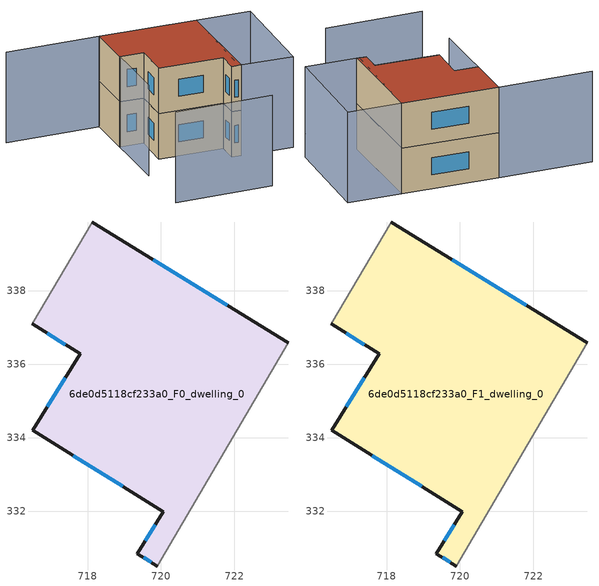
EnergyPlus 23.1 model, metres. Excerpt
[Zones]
6de0d5118cf233a0_F0_dwelling_0
 floor ground (EU_floor_Construction): 723.47,336.58 719.9,330.51 719.36,330.85 720.07,331.99 716.5,334.21 717.8,336.29 716.49,337.1 718.12,339.88 z0
 wall outside (EU_wall_Construction): 723.47,336.58 718.12,339.88 / 716.49,337.1 717.8,336.29 716.5,334.21 720.07,331.99 719.36,330.85 719.9,330.51 z0:3
 wall adiabatic (EU_wall_Construction): 718.12,339.88 716.49,337.1 / 719.9,330.51 723.47,336.58 z0:3
 window (EU_Window_Construction): 721.8,337.61 719.79,338.85 / 719.52,330.74 719.73,330.62 / 719.84,331.63 719.58,331.2 / 717.61,333.52 718.96,332.68 / 717.39,335.64 716.91,334.85 / 716.9,336.85 717.39,336.54 z0.93:2.07
6de0d5118cf233a0_F1_dwelling_0
 floor to 6de0d5118cf233a0_F0_dwelling_0 (EU_floor_Construction): 723.47,336.58 719.9,330.51 719.36,330.85 720.07,331.99 716.5,334.21 717.8,336.29 716.49,337.1 718.12,339.88 z3
 wall outside (EU_wall_Construction): 723.47,336.58 718.12,339.88 / 716.49,337.1 717.8,336.29 716.5,334.21 720.07,331.99 719.36,330.85 719.9,330.51 z3:6
 wall adiabatic (EU_wall_Construction): 718.12,339.88 716.49,337.1 / 719.9,330.51 723.47,336.58 z3:6
 window (EU_Window_Construction): 721.8,337.61 719.79,338.85 / 719.52,330.74 719.73,330.62 / 719.84,331.63 719.58,331.2 / 717.61,333.52 718.96,332.68 / 717.39,335.64 716.91,334.85 / 716.9,336.85 717.39,336.54 z3.93:5.07
 roof outside (EU_roof_Construction): 719.9,330.51 723.47,336.58 718.12,339.88 716.49,337.1 717.8,336.29 716.5,334.21 720.07,331.99 719.36,330.85 z6
shading: 712.07,329.58 717.48,326.4 / 712.89,342.97 718.13,339.89 / 718.13,339.89 714.22,333.24 / 726.45,334.75 722.73,328.75 / 722.73,328.75 719.75,330.6 / 719.75,330.6 723.48,336.6 / 723.48,336.6 726.45,334.75 z0:6
[Building]
EU S2 Campaign: North Axis=0; Terrain=City; Solar Distribution=FullExterior
[Site:Location]
Montreal-Trudeau.Intl.AP: Latitude=45.4667; Longitude=-73.75; Time Zone=-5; Elevation=36
[SizingPeriod:WeatherFileDays]
AnnualSizingPeriod: Begin Month=1; Begin Day of Month=1; End Month=12; End Day of Month=31; Day of Week for Start Day=Monday; Use Weather File Daylight Saving Period=No; Use Weather File Rain and Snow Indicators=No
[MATERIAL]
EU_InternalMass_Material: Roughness=MediumRough; Thickness=0.1; Conductivity=1; Density=1800; Specific Heat=900; Thermal Absorptance=0.9; Solar Absorptance=0.7; Visible Absorptance=0.7
[MATERIAL:NOMASS] Roughness=MediumRough; Thermal Absorptance=0.9; Solar Absorptance=0.7; Visible Absorptance=0.7
Name | Thermal Resistance
EU_wall_NoMass; EU_floor_NoMass | 1.51479
EU_roof_NoMass | 2.84114
[WINDOWMATERIAL:SIMPLEGLAZINGSYSTEM]
EU_Window_SimpleGlazing: UFactor=3.53504; Solar Heat Gain Coefficient=0.8; Visible Transmittance=0.8
[CONSTRUCTION]
EU_wall_Construction: EU_wall_NoMass
EU_roof_Construction: EU_roof_NoMass
EU_floor_Construction: EU_floor_NoMass
EU_Window_Construction: EU_Window_SimpleGlazing
EU_InternalMass_Construction: EU_InternalMass_Material
[ZONE] Type=1; Multiplier=1; Ceiling Height=autocalculate; Floor Area=autocalculate; Part of Total Floor Area=Yes
Name | Volume
6de0d5118cf233a0_F0_dwelling_0 | 98.5269
6de0d5118cf233a0_F1_dwelling_0 | 98.5291
[INTERNALMASS] Construction=EU_InternalMass_Construction; Surface Area=32.8428
Name | Zone or ZoneList
6de0d5118cf233a0_F0_dwelling_0_EU_InternalMass | 6de0d5118cf233a0_F0_dwelling_0
6de0d5118cf233a0_F1_dwelling_0_EU_InternalMass | 6de0d5118cf233a0_F1_dwelling_0
[OTHEREQUIPMENT] Fuel Type=Electricity; Design Level Calculation Method=Watts/Area; Power per Zone Floor Area=1; Fraction Latent=0; Fraction Radiant=0; Fraction Lost=0; Carbon Dioxide Generation Rate=0; EndUse Subcategory=EU_Step8_InternalGains
Name | Zone or ZoneList or Space or SpaceList | Schedule
EU_Step8_InternalGain_6de0d5118cf233a0_F0_dwelling_0_f000 | 6de0d5118cf233a0_F0_dwelling_0 | EU_Step8_GainSchedule_6de0d5118cf233a0_F0_dwelling_0_f000
EU_Step8_InternalGain_6de0d5118cf233a0_F1_dwelling_0_f000 | 6de0d5118cf233a0_F1_dwelling_0 | EU_Step8_GainSchedule_6de0d5118cf233a0_F1_dwelling_0_f000
[ZONEVENTILATION:DESIGNFLOWRATE] Schedule=EU_AlwaysOn; Design Flow Rate Calculation Method=AirChanges/Hour; Air Changes per Hour=0.775154; Ventilation Type=Natural; Fan Pressure Rise=0; Fan Total Efficiency=1; Constant Term Coefficient=1; Temperature Term Coefficient=0; Velocity Term Coefficient=0; Velocity Squared Term Coefficient=0; Minimum Indoor Temperature=-100; Maximum Indoor Temperature=100; Delta Temperature=-100; Minimum Outdoor Temperature=-100; Maximum Outdoor Temperature=100; Maximum Wind Speed=40
Name | Zone or ZoneList or Space or SpaceList
EU_ConstantAir_6de0d5118cf233a0_F0_dwelling_0 | 6de0d5118cf233a0_F0_dwelling_0
EU_ConstantAir_6de0d5118cf233a0_F1_dwelling_0 | 6de0d5118cf233a0_F1_dwelling_0
[HVACTEMPLATE:THERMOSTAT] Constant Heating Setpoint=20; Constant Cooling Setpoint=50
EU_HeatOnly_6de0d5118cf233a0_F0_dwelling_0; EU_HeatOnly_6de0d5118cf233a0_F1_dwelling_0
[HVACTEMPLATE:ZONE:IDEALLOADSAIRSYSTEM] System Availability Schedule=EU_AlwaysOn; Maximum Heating Supply Air Temperature=50; Minimum Cooling Supply Air Temperature=13; Maximum Heating Supply Air Humidity Ratio=0.0156; Minimum Cooling Supply Air Humidity Ratio=0.0077; Heating Limit=NoLimit; Cooling Limit=NoLimit; Heating Availability Schedule=EU_AlwaysOn; Cooling Availability Schedule=EU_CoolingOff; Dehumidification Control Type=ConstantSensibleHeatRatio; Cooling Sensible Heat Ratio=0.7; Dehumidification Setpoint=60; Humidification Control Type=None; Humidification Setpoint=30; Outdoor Air Method=None; Outdoor Air Flow Rate per Person=0.00944; Outdoor Air Flow Rate per Zone Floor Area=0; Outdoor Air Flow Rate per Zone=0; Demand Controlled Ventilation Type=None; Outdoor Air Economizer Type=NoEconomizer; Heat Recovery Type=None; Sensible Heat Recovery Effectiveness=0.7; Latent Heat Recovery Effectiveness=0.65
Name | Template Thermostat
6de0d5118cf233a0_F0_dwelling_0 | EU_HeatOnly_6de0d5118cf233a0_F0_dwelling_0
6de0d5118cf233a0_F1_dwelling_0 | EU_HeatOnly_6de0d5118cf233a0_F1_dwelling_0
[SIZING:ZONE] Zone Cooling Design Supply Air Temperature Input Method=SupplyAirTemperature; Zone Cooling Design Supply Air Temperature=13; Zone Heating Design Supply Air Temperature Input Method=SupplyAirTemperature; Zone Heating Design Supply Air Temperature=50; Zone Cooling Design Supply Air Humidity Ratio=0.008; Zone Heating Design Supply Air Humidity Ratio=0.008; Cooling Design Air Flow Method=DesignDay; Cooling Design Air Flow Rate=0; Cooling Minimum Air Flow per Zone Floor Area=0.000762; Cooling Minimum Air Flow=0; Cooling Minimum Air Flow Fraction=0.2; Heating Design Air Flow Method=DesignDay; Heating Design Air Flow Rate=0; Heating Maximum Air Flow per Zone Floor Area=0.002032; Heating Maximum Air Flow=0.141576; Heating Maximum Air Flow Fraction=0.3; Account for Dedicated Outdoor Air System=No; Dedicated Outdoor Air System Control Strategy=NeutralSupplyAir; Dedicated Outdoor Air Low Setpoint Temperature for Design=autosize; Dedicated Outdoor Air High Setpoint Temperature for Design=autosize; Zone Load Sizing Method=Sensible Load Only No Latent Load; Zone Latent Cooling Design Supply Air Humidity Ratio Input Method=HumidityRatioDifference; Zone Cooling Design Supply Air Humidity Ratio Difference=0.005; Zone Latent Heating Design Supply Air Humidity Ratio Input Method=HumidityRatioDifference; Zone Humidification Design Supply Air Humidity Ratio Difference=0.005
6de0d5118cf233a0_F0_dwelling_0; 6de0d5118cf233a0_F1_dwelling_0
[SCHEDULE:CONSTANT]
Name | Hourly Value
EU_AlwaysOn | 1
EU_CoolingOff | 0
[SCHEDULE:FILE] Column Number=1; Rows to Skip at Top=0; Number of Hours of Data=8760; Column Separator=Comma; Interpolate to Timestep=No; Minutes per Item=60; Adjust Schedule for Daylight Savings=Yes
Name | File
EU_Step8_GainSchedule_6de0d5118cf233a0_F0_dwelling_0_f000 | ../../schedules/6de0d5118cf233a0/6de0d5118cf233a0_F0_dwelling_0_f000_gain.csv
EU_Step8_GainSchedule_6de0d5118cf233a0_F1_dwelling_0_f000 | ../../schedules/6de0d5118cf233a0/6de0d5118cf233a0_F1_dwelling_0_f000_gain.csv
